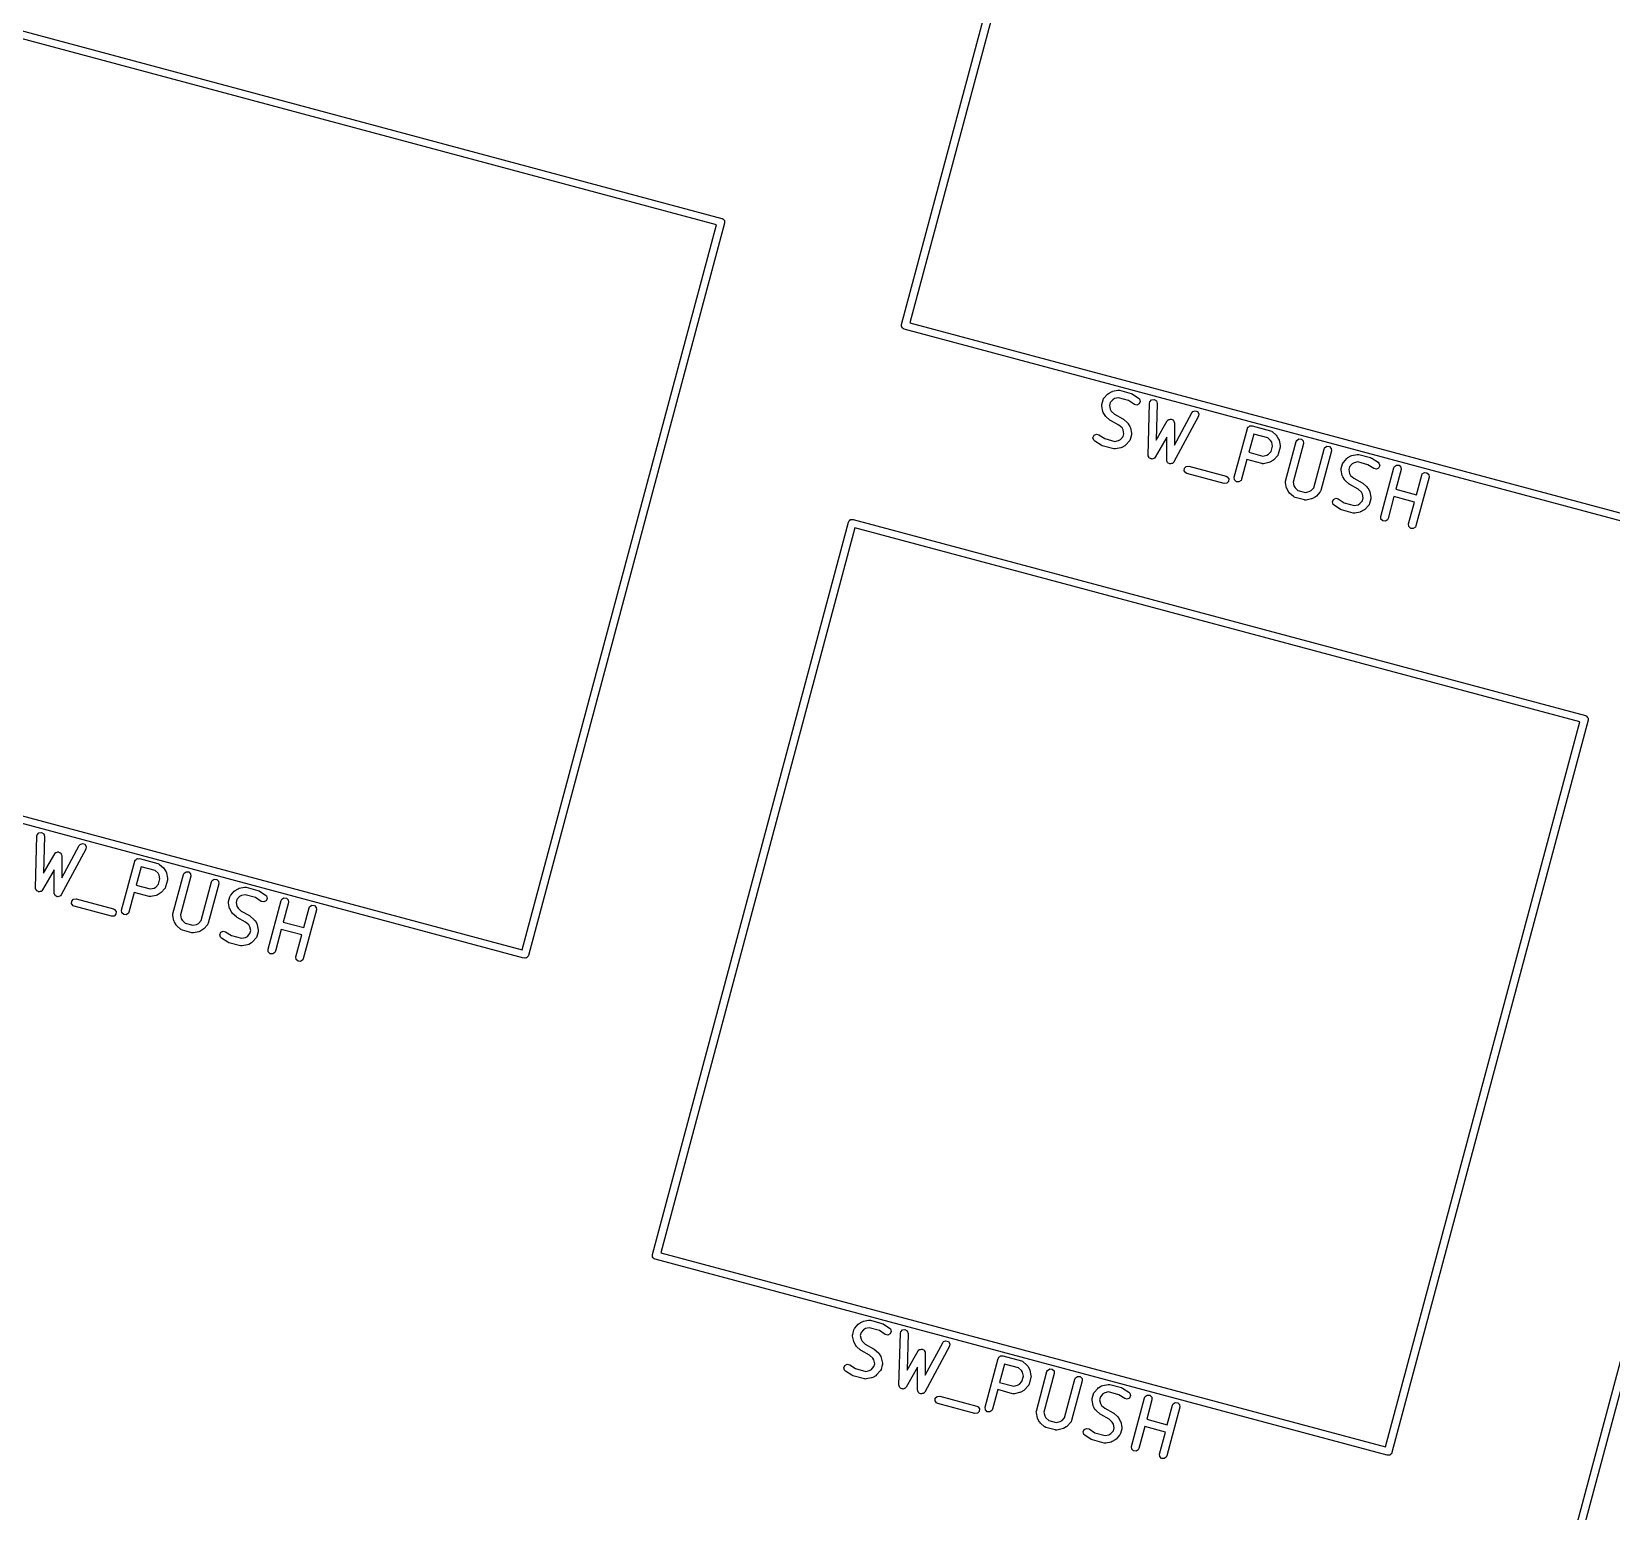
# Model space of a CAD drawing. Extents: x 43 to 269, y -130 to -26.
# Drawn here: x 89.2 to 120.47, y -91.86 to -62.58 of the extents above; entities that cross this region are included whole.
import ezdxf

# ---------------------------------------------------------------- set-up
doc = ezdxf.new("R2010")
doc.units = 0
doc.layers.add('BLACK', color=7, linetype='CONTINUOUS')

msp = doc.modelspace()

# ---------------------------------------------------------------- linework, layer by layer
at = {"layer": 'BLACK', "linetype": 'CONTINUOUS'}
for p, q in [((106.419, -68.3713), (110.301, -53.8825)), ((110.427, -53.9937), (106.583, -68.3377)), ((88.3764, -62.3929), (102.865, -66.2752)), ((102.754, -66.4007), (88.41, -62.5572)), ((98.9105, -80.7447), (102.754, -66.4007)), ((102.918, -66.367), (99.036, -80.8559)), ((102.865, -66.2752), (102.874, -66.2794)), ((102.874, -66.2794), (102.878, -66.2797)), ((102.878, -66.2797), (102.88, -66.282)), ((102.88, -66.282), (102.889, -66.2862)), ((102.889, -66.2862), (102.9, -66.3022)), ((102.9, -66.3022), (102.914, -66.3159)), ((102.914, -66.3159), (102.914, -66.3227)), ((102.914, -66.3227), (102.918, -66.3282)), ((102.918, -66.3282), (102.917, -66.3476)), ((102.917, -66.3476), (102.918, -66.367)), ((106.421, -68.3908), (106.419, -68.3713)), ((106.419, -68.4102), (106.421, -68.3908)), ((106.423, -68.4157), (106.419, -68.4102)), ((106.423, -68.4225), (106.423, -68.4157)), ((106.437, -68.4362), (106.423, -68.4225)), ((106.448, -68.4522), (106.437, -68.4362)), ((106.457, -68.4564), (106.448, -68.4522)), ((106.46, -68.4587), (106.457, -68.4564)), ((106.463, -68.459), (106.46, -68.4587)), ((106.472, -68.4632), (106.463, -68.459)), ((106.583, -68.3377), (120.927, -72.1812)), ((120.961, -72.3455), (106.472, -68.4632)), ((110.512, -69.7372), (110.571, -69.7036)), ((110.571, -69.7036), (110.592, -69.6959)), ((110.592, -69.6959), (110.593, -69.695)), ((110.593, -69.695), (110.698, -69.6737)), ((110.698, -69.6737), (110.724, -69.673)), ((110.724, -69.673), (110.728, -69.6751)), ((110.728, -69.6751), (110.732, -69.6747)), ((110.732, -69.6747), (110.962, -69.7363)), ((110.381, -69.9628), (110.383, -69.9589)), ((110.381, -69.9889), (110.381, -69.9628)), ((110.403, -70.0932), (110.381, -69.9889)), ((110.382, -69.9544), (110.407, -69.8624)), ((110.383, -69.9589), (110.382, -69.9544)), ((110.407, -69.8624), (110.418, -69.8388)), ((110.418, -69.8388), (110.422, -69.8363)), ((110.422, -69.8363), (110.423, -69.8321)), ((110.423, -69.8321), (110.494, -69.7524)), ((110.494, -69.7524), (110.511, -69.7385)), ((110.511, -69.7385), (110.512, -69.7372)), ((110.547, -69.9184), (110.532, -69.9761)), ((110.532, -69.9761), (110.547, -70.0512)), ((110.598, -69.861), (110.547, -69.9184)), ((110.635, -69.8395), (110.598, -69.861)), ((110.71, -69.8242), (110.635, -69.8395)), ((110.911, -69.8781), (110.71, -69.8242)), ((111.027, -69.9543), (110.911, -69.8781)), ((110.962, -69.7363), (110.982, -69.7458)), ((110.982, -69.7458), (110.984, -69.7462)), ((110.984, -69.7462), (111.11, -69.8292)), ((111.077, -69.9663), (111.027, -69.9543)), ((111.123, -69.9433), (111.077, -69.9663)), ((111.11, -69.8292), (111.129, -69.8471)), ((111.143, -69.8962), (111.123, -69.9433)), ((111.129, -69.8471), (111.143, -69.8962)), ((111.299, -70.9575), (111.328, -69.9299)), ((111.328, -69.9299), (111.333, -69.9044)), ((111.333, -69.9044), (111.367, -69.8661)), ((111.367, -69.8661), (111.418, -69.8586)), ((111.418, -69.8586), (111.461, -69.8855)), ((111.478, -69.9341), (111.457, -70.6646)), ((111.461, -69.8855), (111.478, -69.9341)), ((110.403, -70.0946), (110.403, -70.0932)), ((110.411, -70.1157), (110.403, -70.0946)), ((110.445, -70.174), (110.411, -70.1157)), ((110.446, -70.175), (110.445, -70.174)), ((110.46, -70.1926), (110.446, -70.175)), ((110.54, -70.2632), (110.46, -70.1926)), ((110.543, -70.2645), (110.54, -70.2632)), ((110.553, -70.2727), (110.543, -70.2645)), ((110.547, -70.0512), (110.569, -70.0884)), ((110.717, -70.364), (110.553, -70.2727)), ((110.569, -70.0884), (110.633, -70.1455)), ((110.633, -70.1455), (110.797, -70.2368)), ((110.797, -70.2368), (110.807, -70.245)), ((110.807, -70.245), (110.811, -70.2463)), ((110.811, -70.2463), (110.89, -70.3169)), ((110.89, -70.3169), (110.904, -70.3345)), ((110.904, -70.3345), (110.906, -70.3356)), ((110.906, -70.3356), (110.939, -70.3939)), ((111.457, -70.6646), (111.678, -70.2815)), ((111.678, -70.2815), (111.694, -70.2615)), ((111.694, -70.2615), (111.701, -70.2592)), ((111.701, -70.2592), (111.705, -70.2539)), ((111.705, -70.2539), (111.724, -70.2506)), ((111.724, -70.2506), (111.743, -70.2439)), ((111.743, -70.2439), (111.749, -70.2463)), ((111.749, -70.2463), (111.756, -70.2451)), ((111.756, -70.2451), (111.772, -70.2548)), ((111.772, -70.2548), (111.791, -70.2614)), ((111.791, -70.2614), (111.794, -70.2674)), ((111.794, -70.2674), (111.8, -70.2708)), ((111.8, -70.2708), (111.807, -70.289)), ((111.807, -70.289), (111.816, -70.3058)), ((112.296, -70.1895), (111.808, -71.0938)), ((111.816, -70.3058), (111.815, -70.3126)), ((111.815, -70.3126), (111.818, -70.319)), ((111.817, -70.761), (112.165, -70.1182)), ((111.818, -70.319), (111.817, -70.761)), ((112.165, -70.1182), (112.181, -70.0978)), ((112.181, -70.0978), (112.228, -70.0789)), ((112.228, -70.0789), (112.277, -70.0951)), ((112.277, -70.0951), (112.304, -70.1388)), ((112.304, -70.1388), (112.296, -70.1895)), ((110.207, -70.6133), (110.228, -70.5662)), ((110.222, -70.6625), (110.207, -70.6133)), ((110.228, -70.5662), (110.274, -70.5433)), ((110.274, -70.5433), (110.323, -70.5552)), ((110.323, -70.5552), (110.439, -70.6315)), ((110.439, -70.6315), (110.64, -70.6854)), ((110.715, -70.67), (110.752, -70.6485)), ((110.782, -70.4211), (110.717, -70.364)), ((110.752, -70.6485), (110.803, -70.5912)), ((110.803, -70.4583), (110.782, -70.4211)), ((110.819, -70.5334), (110.803, -70.4583)), ((110.803, -70.5912), (110.819, -70.5334)), ((110.944, -70.6471), (110.933, -70.6707)), ((110.939, -70.3939), (110.947, -70.415)), ((110.968, -70.5551), (110.944, -70.6471)), ((110.947, -70.415), (110.948, -70.4163)), ((110.948, -70.4163), (110.969, -70.5207)), ((110.97, -70.5467), (110.968, -70.5506)), ((110.968, -70.5506), (110.968, -70.5551)), ((110.969, -70.5207), (110.97, -70.5467)), ((111.667, -70.6001), (111.439, -70.997)), ((111.667, -71.0581), (111.667, -70.6001)), ((113.003, -71.3962), (113.262, -70.4303)), ((113.262, -70.4303), (113.266, -70.4213)), ((113.266, -70.418), (113.269, -70.4156)), ((113.266, -70.4213), (113.266, -70.418)), ((113.269, -70.4156), (113.273, -70.4066)), ((113.273, -70.4066), (113.289, -70.3955)), ((113.289, -70.3955), (113.303, -70.3817)), ((113.387, -70.5415), (113.291, -70.9026)), ((113.303, -70.3817), (113.309, -70.3811)), ((113.309, -70.3811), (113.315, -70.3772)), ((113.315, -70.3772), (113.334, -70.3789)), ((113.334, -70.3789), (113.354, -70.3772)), ((113.354, -70.3772), (113.722, -70.4758)), ((113.666, -70.6161), (113.387, -70.5415)), ((113.723, -70.667), (113.666, -70.6161)), ((113.722, -70.4758), (113.745, -70.4868)), ((113.745, -70.4868), (113.748, -70.4905)), ((113.748, -70.4905), (113.752, -70.4922)), ((113.752, -70.4922), (113.832, -70.5628)), ((113.832, -70.5628), (113.846, -70.5804)), ((113.846, -70.5804), (113.847, -70.5814)), ((113.847, -70.5814), (113.881, -70.6397)), ((113.881, -70.6397), (113.888, -70.6608)), ((114.239, -70.6655), (114.281, -70.636)), ((114.281, -70.636), (114.332, -70.6405)), ((114.332, -70.6405), (114.368, -70.6768)), ((110.241, -70.6804), (110.222, -70.6625)), ((110.366, -70.7633), (110.241, -70.6804)), ((110.368, -70.7637), (110.366, -70.7633)), ((110.388, -70.7732), (110.368, -70.7637)), ((110.618, -70.8348), (110.388, -70.7732)), ((110.623, -70.8344), (110.618, -70.8348)), ((110.627, -70.8366), (110.623, -70.8344)), ((110.653, -70.8359), (110.627, -70.8366)), ((110.64, -70.6854), (110.715, -70.67)), ((110.757, -70.8145), (110.653, -70.8359)), ((110.759, -70.8137), (110.757, -70.8145)), ((110.78, -70.806), (110.759, -70.8137)), ((110.838, -70.7723), (110.78, -70.806)), ((110.839, -70.7711), (110.838, -70.7723)), ((110.857, -70.7571), (110.839, -70.7711)), ((110.927, -70.6775), (110.857, -70.7571)), ((110.929, -70.6733), (110.927, -70.6775)), ((110.933, -70.6707), (110.929, -70.6733)), ((111.301, -70.9649), (111.299, -70.9575)), ((113.291, -70.9026), (113.569, -70.9772)), ((113.569, -70.9772), (113.644, -70.9618)), ((113.644, -70.9618), (113.681, -70.9403)), ((113.681, -70.9403), (113.732, -70.883)), ((113.745, -70.7042), (113.723, -70.667)), ((113.732, -70.883), (113.76, -70.7792)), ((113.76, -70.7792), (113.745, -70.7042)), ((113.862, -70.9626), (113.858, -70.9651)), ((113.873, -70.939), (113.862, -70.9626)), ((113.91, -70.801), (113.873, -70.939)), ((113.888, -70.6608), (113.889, -70.6622)), ((113.889, -70.6622), (113.911, -70.7665)), ((113.911, -70.7926), (113.909, -70.7965)), ((113.909, -70.7965), (113.91, -70.801)), ((113.911, -70.7665), (113.911, -70.7926)), ((114.018, -71.471), (114.228, -70.6891)), ((114.373, -70.7279), (114.168, -71.4927)), ((114.228, -70.6891), (114.239, -70.6655)), ((114.368, -70.6768), (114.373, -70.7279)), ((114.575, -71.6018), (114.78, -70.837)), ((114.925, -70.8758), (114.715, -71.6577)), ((114.78, -70.837), (114.791, -70.8134)), ((114.791, -70.8134), (114.833, -70.7839)), ((114.833, -70.7839), (114.884, -70.7884)), ((114.884, -70.7884), (114.92, -70.8247)), ((114.92, -70.8247), (114.925, -70.8758)), ((115.331, -70.9645), (115.435, -70.9431)), ((115.435, -70.9431), (115.461, -70.9424)), ((115.461, -70.9424), (115.465, -70.9446)), ((115.465, -70.9446), (115.47, -70.9442)), ((115.47, -70.9442), (115.7, -71.0058)), ((111.3, -70.9727), (111.301, -70.9649)), ((111.309, -70.9887), (111.3, -70.9727)), ((111.315, -71.0062), (111.309, -70.9887)), ((111.322, -71.0103), (111.315, -71.0062)), ((111.326, -71.0171), (111.322, -71.0103)), ((111.343, -71.0234), (111.326, -71.0171)), ((111.359, -71.033), (111.343, -71.0234)), ((111.366, -71.0319), (111.359, -71.033)), ((111.374, -71.0346), (111.366, -71.0319)), ((111.391, -71.0282), (111.374, -71.0346)), ((111.409, -71.0256), (111.391, -71.0282)), ((111.415, -71.0197), (111.409, -71.0256)), ((111.422, -71.017), (111.415, -71.0197)), ((111.439, -70.997), (111.422, -71.017)), ((111.669, -71.0655), (111.667, -71.0581)), ((111.668, -71.0733), (111.669, -71.0655)), ((111.678, -71.089), (111.668, -71.0733)), ((111.684, -71.1063), (111.678, -71.089)), ((111.691, -71.1103), (111.684, -71.1063)), ((111.695, -71.117), (111.691, -71.1103)), ((111.713, -71.1228), (111.695, -71.117)), ((111.729, -71.132), (111.713, -71.1228)), ((111.736, -71.1307), (111.729, -71.132)), ((111.744, -71.1331), (111.736, -71.1307)), ((111.761, -71.1264), (111.744, -71.1331)), ((111.779, -71.1232), (111.761, -71.1264)), ((111.784, -71.1172), (111.779, -71.1232)), ((111.792, -71.1143), (111.784, -71.1172)), ((111.808, -71.0938), (111.792, -71.1143)), ((112.013, -71.2682), (112.017, -71.2171)), ((112.042, -71.3102), (112.013, -71.2682)), ((112.017, -71.2171), (112.053, -71.1808)), ((112.053, -71.1808), (112.104, -71.1763)), ((112.104, -71.1763), (112.84, -71.3735)), ((113.252, -71.0475), (113.148, -71.435)), ((113.547, -71.1267), (113.252, -71.0475)), ((113.552, -71.1263), (113.547, -71.1267)), ((113.556, -71.1284), (113.552, -71.1263)), ((113.582, -71.1277), (113.556, -71.1284)), ((113.686, -71.1064), (113.582, -71.1277)), ((113.688, -71.1055), (113.686, -71.1064)), ((113.709, -71.0978), (113.688, -71.1055)), ((113.767, -71.0642), (113.709, -71.0978)), ((113.768, -71.0629), (113.767, -71.0642)), ((113.786, -71.049), (113.768, -71.0629)), ((113.856, -70.9693), (113.786, -71.049)), ((113.858, -70.9651), (113.856, -70.9693)), ((115.118, -71.2323), (115.12, -71.2283)), ((115.119, -71.2583), (115.118, -71.2323)), ((115.14, -71.3626), (115.119, -71.2583)), ((115.12, -71.2239), (115.145, -71.1319)), ((115.12, -71.2283), (115.12, -71.2239)), ((115.145, -71.1319), (115.156, -71.1083)), ((115.156, -71.1083), (115.159, -71.1057)), ((115.159, -71.1057), (115.161, -71.1015)), ((115.161, -71.1015), (115.232, -71.0219)), ((115.232, -71.0219), (115.249, -71.0079)), ((115.249, -71.0079), (115.25, -71.0067)), ((115.25, -71.0067), (115.308, -70.973)), ((115.285, -71.1878), (115.269, -71.2456)), ((115.269, -71.2456), (115.285, -71.3206)), ((115.336, -71.1305), (115.285, -71.1878)), ((115.308, -70.973), (115.33, -70.9653)), ((115.33, -70.9653), (115.331, -70.9645)), ((115.373, -71.109), (115.336, -71.1305)), ((115.448, -71.0936), (115.373, -71.109)), ((115.649, -71.1475), (115.448, -71.0936)), ((115.765, -71.2238), (115.649, -71.1475)), ((115.7, -71.0058), (115.72, -71.0153)), ((115.72, -71.0153), (115.722, -71.0156)), ((115.722, -71.0156), (115.847, -71.0986)), ((115.814, -71.2357), (115.765, -71.2238)), ((115.86, -71.2128), (115.814, -71.2357)), ((115.847, -71.0986), (115.866, -71.1165)), ((115.881, -71.1657), (115.86, -71.2128)), ((115.866, -71.1165), (115.881, -71.1657)), ((115.901, -72.1726), (116.16, -71.2067)), ((116.16, -71.2067), (116.171, -71.1831)), ((116.171, -71.1831), (116.213, -71.1537)), ((116.305, -71.2455), (116.201, -71.6331)), ((116.213, -71.1537), (116.264, -71.1582)), ((116.264, -71.1582), (116.3, -71.1944)), ((116.3, -71.1944), (116.305, -71.2455)), ((112.066, -71.3212), (112.042, -71.3102)), ((112.802, -71.5184), (112.066, -71.3212)), ((112.853, -71.5139), (112.802, -71.5184)), ((112.84, -71.3735), (112.864, -71.3845)), ((112.889, -71.4777), (112.853, -71.5139)), ((112.864, -71.3845), (112.893, -71.4266)), ((112.893, -71.4266), (112.889, -71.4777)), ((113.008, -71.4473), (113.003, -71.3962)), ((113.044, -71.4836), (113.008, -71.4473)), ((113.095, -71.488), (113.044, -71.4836)), ((113.137, -71.4586), (113.095, -71.488)), ((113.148, -71.435), (113.137, -71.4586)), ((114.017, -71.4794), (114.019, -71.4755)), ((114.017, -71.5055), (114.017, -71.4794)), ((114.039, -71.6098), (114.017, -71.5055)), ((114.019, -71.4755), (114.018, -71.471)), ((114.168, -71.4927), (114.183, -71.5678)), ((114.183, -71.5678), (114.205, -71.605)), ((115.141, -71.364), (115.14, -71.3626)), ((115.149, -71.3851), (115.141, -71.364)), ((115.182, -71.4434), (115.149, -71.3851)), ((115.184, -71.4445), (115.182, -71.4434)), ((115.198, -71.462), (115.184, -71.4445)), ((115.277, -71.5327), (115.198, -71.462)), ((115.281, -71.534), (115.277, -71.5327)), ((115.291, -71.5421), (115.281, -71.534)), ((115.285, -71.3206), (115.306, -71.3579)), ((115.455, -71.6334), (115.291, -71.5421)), ((115.306, -71.3579), (115.371, -71.415)), ((115.371, -71.415), (115.535, -71.5063)), ((115.535, -71.5063), (115.545, -71.5144)), ((115.545, -71.5144), (115.548, -71.5157)), ((115.548, -71.5157), (115.628, -71.5864)), ((115.628, -71.5864), (115.642, -71.604)), ((116.857, -71.3934), (116.598, -72.3594)), ((116.608, -71.7421), (116.712, -71.3546)), ((116.712, -71.3546), (116.723, -71.331)), ((116.723, -71.331), (116.765, -71.3016)), ((116.765, -71.3016), (116.816, -71.306)), ((116.816, -71.306), (116.852, -71.3423)), ((116.852, -71.3423), (116.857, -71.3934)), ((114.04, -71.6112), (114.039, -71.6098)), ((114.047, -71.6322), (114.04, -71.6112)), ((114.081, -71.6906), (114.047, -71.6322)), ((114.082, -71.6916), (114.081, -71.6906)), ((114.096, -71.7092), (114.082, -71.6916)), ((114.176, -71.7798), (114.096, -71.7092)), ((114.18, -71.7815), (114.176, -71.7798)), ((114.182, -71.7851), (114.18, -71.7815)), ((114.206, -71.7962), (114.182, -71.7851)), ((114.205, -71.605), (114.262, -71.6559)), ((114.39, -71.8455), (114.206, -71.7962)), ((114.262, -71.6559), (114.412, -71.696)), ((114.395, -71.8451), (114.39, -71.8455)), ((114.399, -71.8472), (114.395, -71.8451)), ((114.425, -71.8465), (114.399, -71.8472)), ((114.412, -71.696), (114.487, -71.6806)), ((114.529, -71.8251), (114.425, -71.8465)), ((114.487, -71.6806), (114.524, -71.6591)), ((114.524, -71.6591), (114.575, -71.6018)), ((114.53, -71.8243), (114.529, -71.8251)), ((114.551, -71.8166), (114.53, -71.8243)), ((114.61, -71.7829), (114.551, -71.8166)), ((114.611, -71.7817), (114.61, -71.7829)), ((114.628, -71.7678), (114.611, -71.7817)), ((114.699, -71.6881), (114.628, -71.7678)), ((114.701, -71.6839), (114.699, -71.6881)), ((114.704, -71.6813), (114.701, -71.6839)), ((114.715, -71.6577), (114.704, -71.6813)), ((114.945, -71.8827), (114.965, -71.8357)), ((114.96, -71.9319), (114.945, -71.8827)), ((114.965, -71.8357), (115.011, -71.8127)), ((115.011, -71.8127), (115.061, -71.8246)), ((115.061, -71.8246), (115.177, -71.9009)), ((115.519, -71.6906), (115.455, -71.6334)), ((115.49, -71.9179), (115.541, -71.8606)), ((115.541, -71.7278), (115.519, -71.6906)), ((115.556, -71.8028), (115.541, -71.7278)), ((115.541, -71.8606), (115.556, -71.8028)), ((115.642, -71.604), (115.643, -71.605)), ((115.643, -71.605), (115.677, -71.6633)), ((115.677, -71.6633), (115.685, -71.6844)), ((115.706, -71.8246), (115.681, -71.9166)), ((115.685, -71.6844), (115.685, -71.6858)), ((115.685, -71.6858), (115.707, -71.7901)), ((115.708, -71.8162), (115.705, -71.8201)), ((115.705, -71.8201), (115.706, -71.8246)), ((115.707, -71.7901), (115.708, -71.8162)), ((116.162, -71.7779), (116.046, -72.2115)), ((116.569, -71.887), (116.162, -71.7779)), ((116.201, -71.6331), (116.608, -71.7421)), ((116.453, -72.3205), (116.569, -71.887)), ((114.978, -71.9498), (114.96, -71.9319)), ((115.104, -72.0328), (114.978, -71.9498)), ((115.106, -72.0332), (115.104, -72.0328)), ((115.126, -72.0426), (115.106, -72.0332)), ((115.356, -72.1043), (115.126, -72.0426)), ((115.177, -71.9009), (115.378, -71.9548)), ((115.36, -72.1039), (115.356, -72.1043)), ((115.364, -72.106), (115.36, -72.1039)), ((115.39, -72.1053), (115.364, -72.106)), ((115.378, -71.9548), (115.453, -71.9394)), ((115.495, -72.084), (115.39, -72.1053)), ((115.453, -71.9394), (115.49, -71.9179)), ((115.496, -72.0831), (115.495, -72.084)), ((115.517, -72.0754), (115.496, -72.0831)), ((115.576, -72.0418), (115.517, -72.0754)), ((115.577, -72.0405), (115.576, -72.0418)), ((115.594, -72.0266), (115.577, -72.0405)), ((115.665, -71.9469), (115.594, -72.0266)), ((115.666, -71.9427), (115.665, -71.9469)), ((115.67, -71.9402), (115.666, -71.9427)), ((115.681, -71.9166), (115.67, -71.9402)), ((115.905, -72.2237), (115.901, -72.1726)), ((116.046, -72.2115), (116.035, -72.2351)), ((101.488, -86.7722), (105.371, -72.2833)), ((105.496, -72.3946), (101.653, -86.7386)), ((105.371, -72.2833), (105.375, -72.2744)), ((105.375, -72.2711), (105.377, -72.2687)), ((105.375, -72.2744), (105.375, -72.2711)), ((105.377, -72.2687), (105.382, -72.2597)), ((105.382, -72.2597), (105.398, -72.2486)), ((105.398, -72.2486), (105.411, -72.2348)), ((105.411, -72.2348), (105.418, -72.2342)), ((105.418, -72.2342), (105.424, -72.2303)), ((105.424, -72.2303), (105.443, -72.232)), ((105.443, -72.232), (105.462, -72.2303)), ((105.462, -72.2303), (119.951, -76.1126)), ((119.84, -76.2381), (105.496, -72.3946)), ((115.942, -72.26), (115.905, -72.2237)), ((115.993, -72.2645), (115.942, -72.26)), ((116.035, -72.2351), (115.993, -72.2645)), ((116.457, -72.3716), (116.453, -72.3205)), ((116.494, -72.4079), (116.457, -72.3716)), ((116.545, -72.4124), (116.494, -72.4079)), ((116.587, -72.383), (116.545, -72.4124)), ((116.598, -72.3594), (116.587, -72.383)), ((115.997, -90.5821), (119.84, -76.2381)), ((120.004, -76.2045), (116.122, -90.6933)), ((119.951, -76.1126), (119.96, -76.1168)), ((119.96, -76.1168), (119.964, -76.1171)), ((119.964, -76.1171), (119.966, -76.1194)), ((119.966, -76.1194), (119.975, -76.1236)), ((119.975, -76.1236), (119.986, -76.1396)), ((119.986, -76.1396), (120, -76.1533)), ((120, -76.1533), (120.001, -76.1601)), ((120.001, -76.1601), (120.004, -76.1656)), ((120.004, -76.1656), (120.003, -76.185)), ((120.003, -76.185), (120.004, -76.2045)), ((84.5665, -76.9012), (98.9105, -80.7447)), ((98.9442, -80.909), (84.4553, -77.0267)), ((89.3163, -78.4679), (89.3503, -78.4295)), ((89.3503, -78.4295), (89.4011, -78.422)), ((89.4011, -78.422), (89.4448, -78.4489)), ((89.4448, -78.4489), (89.461, -78.4976)), ((89.2822, -79.521), (89.311, -78.4934)), ((89.311, -78.4934), (89.3163, -78.4679)), ((89.461, -78.4976), (89.4405, -79.2281)), ((90.2799, -78.753), (89.7911, -79.6573)), ((89.8005, -79.3245), (90.1479, -78.6817)), ((90.1479, -78.6817), (90.1641, -78.6613)), ((90.1641, -78.6613), (90.2118, -78.6424)), ((90.2118, -78.6424), (90.2605, -78.6586)), ((90.2605, -78.6586), (90.2874, -78.7023)), ((90.2874, -78.7023), (90.2799, -78.753)), ((89.4405, -79.2281), (89.661, -78.845)), ((89.661, -78.845), (89.6777, -78.825)), ((89.6777, -78.825), (89.6842, -78.8227)), ((89.6842, -78.8227), (89.6886, -78.8174)), ((89.6886, -78.8174), (89.7077, -78.8141)), ((89.7077, -78.8141), (89.7259, -78.8074)), ((89.7259, -78.8074), (89.7324, -78.8097)), ((89.7324, -78.8097), (89.7391, -78.8086)), ((89.7391, -78.8086), (89.7559, -78.8183)), ((89.7559, -78.8183), (89.7741, -78.8249)), ((89.7741, -78.8249), (89.7776, -78.8308)), ((89.7776, -78.8308), (89.7835, -78.8343)), ((89.7835, -78.8343), (89.7901, -78.8525)), ((89.7901, -78.8525), (89.7998, -78.8693)), ((89.7998, -78.8693), (89.7987, -78.8761)), ((89.7987, -78.8761), (89.801, -78.8825)), ((89.801, -78.8825), (89.8005, -79.3245)), ((90.9866, -79.9597), (91.2454, -78.9937)), ((91.2454, -78.9937), (91.2496, -78.9848)), ((91.2496, -78.9848), (91.2499, -78.9815)), ((91.2499, -78.9815), (91.2522, -78.9791)), ((91.2522, -78.9791), (91.2564, -78.9701)), ((91.2564, -78.9701), (91.2724, -78.959)), ((91.2724, -78.959), (91.2861, -78.9452)), ((91.2861, -78.9452), (91.2929, -78.9446)), ((91.2929, -78.9446), (91.2984, -78.9407)), ((91.2984, -78.9407), (91.3178, -78.9424)), ((91.3178, -78.9424), (91.3372, -78.9407)), ((91.3372, -78.9407), (91.7052, -79.0393)), ((91.7052, -79.0393), (91.7288, -79.0503)), ((91.7288, -79.0503), (91.7314, -79.054)), ((91.7314, -79.054), (91.7356, -79.0556)), ((91.7356, -79.0556), (91.8152, -79.1263)), ((89.6507, -79.1636), (89.4221, -79.5605)), ((89.6501, -79.6216), (89.6507, -79.1636)), ((91.3709, -79.105), (91.2741, -79.4661)), ((91.6493, -79.1796), (91.3709, -79.105)), ((91.7066, -79.2304), (91.6493, -79.1796)), ((91.7281, -79.2677), (91.7066, -79.2304)), ((91.7157, -79.4465), (91.7435, -79.3427)), ((91.7435, -79.3427), (91.7281, -79.2677)), ((91.8152, -79.1263), (91.8292, -79.1438)), ((91.8292, -79.1438), (91.8304, -79.1449)), ((91.8304, -79.1449), (91.8641, -79.2032)), ((91.8929, -79.3644), (91.856, -79.5024)), ((91.8641, -79.2032), (91.8718, -79.2243)), ((91.8718, -79.2243), (91.8726, -79.2257)), ((91.8726, -79.2257), (91.894, -79.33)), ((91.8947, -79.356), (91.8925, -79.36)), ((91.8925, -79.36), (91.8929, -79.3644)), ((91.894, -79.33), (91.8947, -79.356)), ((92.0018, -80.0345), (92.2113, -79.2526)), ((92.3562, -79.2914), (92.1513, -80.0562)), ((92.2113, -79.2526), (92.2223, -79.2289)), ((92.2223, -79.2289), (92.2643, -79.1995)), ((92.2643, -79.1995), (92.3155, -79.204)), ((92.3155, -79.204), (92.3517, -79.2403)), ((92.3517, -79.2403), (92.3562, -79.2914)), ((92.5583, -80.1653), (92.7633, -79.4005)), ((92.7633, -79.4005), (92.7743, -79.3768)), ((92.7743, -79.3768), (92.8163, -79.3474)), ((92.8163, -79.3474), (92.8674, -79.3519)), ((92.8674, -79.3519), (92.9037, -79.3882)), ((92.9037, -79.3882), (92.9082, -79.4393)), ((89.2847, -79.5284), (89.2822, -79.521)), ((89.2833, -79.5362), (89.2847, -79.5284)), ((89.2925, -79.5521), (89.2833, -79.5362)), ((89.2984, -79.5696), (89.2925, -79.5521)), ((89.3051, -79.5738), (89.2984, -79.5696)), ((89.309, -79.5806), (89.3051, -79.5738)), ((89.3263, -79.5869), (89.309, -79.5806)), ((89.3421, -79.5965), (89.3263, -79.5869)), ((89.3498, -79.5954), (89.3421, -79.5965)), ((89.3572, -79.5981), (89.3498, -79.5954)), ((89.3746, -79.5917), (89.3572, -79.5981)), ((89.3928, -79.589), (89.3746, -79.5917)), ((89.398, -79.5832), (89.3928, -79.589)), ((89.4054, -79.5805), (89.398, -79.5832)), ((89.4221, -79.5605), (89.4054, -79.5805)), ((89.6528, -79.629), (89.6501, -79.6216)), ((89.6517, -79.6367), (89.6528, -79.629)), ((89.6613, -79.6525), (89.6517, -79.6367)), ((89.6676, -79.6698), (89.6613, -79.6525)), ((89.6744, -79.6737), (89.6676, -79.6698)), ((89.6785, -79.6804), (89.6744, -79.6737)), ((89.696, -79.6863), (89.6785, -79.6804)), ((89.712, -79.6955), (89.696, -79.6863)), ((89.7198, -79.6941), (89.712, -79.6955)), ((89.7272, -79.6966), (89.7198, -79.6941)), ((89.7444, -79.6898), (89.7272, -79.6966)), ((89.7625, -79.6867), (89.7444, -79.6898)), ((89.7676, -79.6806), (89.7625, -79.6867)), ((89.7749, -79.6777), (89.7676, -79.6806)), ((89.7911, -79.6573), (89.7749, -79.6777)), ((91.2353, -79.611), (91.1315, -79.9985)), ((91.5308, -79.6902), (91.2353, -79.611)), ((91.2741, -79.4661), (91.5525, -79.5407)), ((91.5353, -79.6898), (91.5308, -79.6902)), ((91.5392, -79.6919), (91.5353, -79.6898)), ((91.5653, -79.6912), (91.5392, -79.6919)), ((91.5525, -79.5407), (91.6276, -79.5253)), ((91.6696, -79.6698), (91.5653, -79.6912)), ((91.6276, -79.5253), (91.6648, -79.5038)), ((91.6648, -79.5038), (91.7157, -79.4465)), ((91.671, -79.669), (91.6696, -79.6698)), ((91.6921, -79.6613), (91.671, -79.669)), ((91.7504, -79.6276), (91.6921, -79.6613)), ((91.7514, -79.6264), (91.7504, -79.6276)), ((91.769, -79.6124), (91.7514, -79.6264)), ((91.8396, -79.5328), (91.769, -79.6124)), ((91.8413, -79.5286), (91.8396, -79.5328)), ((91.845, -79.526), (91.8413, -79.5286)), ((91.856, -79.5024), (91.845, -79.526)), ((92.9082, -79.4393), (92.6986, -80.2212)), ((93.1033, -79.7874), (93.1279, -79.6954)), ((93.1279, -79.6954), (93.139, -79.6718)), ((93.139, -79.6718), (93.1426, -79.6692)), ((93.1426, -79.6692), (93.1443, -79.665)), ((93.1443, -79.665), (93.2149, -79.5853)), ((93.2149, -79.5853), (93.2325, -79.5714)), ((93.2325, -79.5714), (93.2335, -79.5702)), ((93.2335, -79.5702), (93.2919, -79.5365)), ((93.3191, -79.694), (93.2682, -79.7513)), ((93.2919, -79.5365), (93.3129, -79.5288)), ((93.3129, -79.5288), (93.3143, -79.528)), ((93.3143, -79.528), (93.4186, -79.5066)), ((93.3563, -79.6725), (93.3191, -79.694)), ((93.4314, -79.6571), (93.3563, -79.6725)), ((93.4186, -79.5066), (93.4447, -79.5059)), ((93.6325, -79.711), (93.4314, -79.6571)), ((93.4447, -79.5059), (93.4486, -79.508)), ((93.4486, -79.508), (93.4531, -79.5076)), ((93.4531, -79.5076), (93.6831, -79.5693)), ((93.748, -79.7873), (93.6325, -79.711)), ((93.6831, -79.5693), (93.7034, -79.5787)), ((93.7034, -79.5787), (93.705, -79.5791)), ((93.705, -79.5791), (93.8306, -79.6621)), ((93.8306, -79.6621), (93.8496, -79.68)), ((93.8496, -79.68), (93.8642, -79.7292)), ((89.996, -79.8317), (90.0005, -79.7806)), ((90.0254, -79.8737), (89.996, -79.8317)), ((90.0005, -79.7806), (90.0367, -79.7443)), ((90.049, -79.8847), (90.0254, -79.8737)), ((90.0367, -79.7443), (90.0879, -79.7398)), ((90.785, -80.0819), (90.049, -79.8847)), ((90.0879, -79.7398), (90.8238, -79.937)), ((90.8238, -79.937), (90.8474, -79.948)), ((90.8474, -79.948), (90.8768, -79.99)), ((90.8768, -79.99), (90.8724, -80.0411)), ((90.991, -80.0108), (90.9866, -79.9597)), ((91.0273, -80.047), (90.991, -80.0108)), ((91.1205, -80.0221), (91.0784, -80.0515)), ((91.1315, -79.9985), (91.1205, -80.0221)), ((93.1015, -79.7958), (93.1037, -79.7918)), ((93.1023, -79.8218), (93.1015, -79.7958)), ((93.1236, -79.9261), (93.1023, -79.8218)), ((93.1037, -79.7918), (93.1033, -79.7874)), ((93.1245, -79.9275), (93.1236, -79.9261)), ((93.1321, -79.9486), (93.1245, -79.9275)), ((93.1658, -80.0069), (93.1321, -79.9486)), ((93.1671, -80.008), (93.1658, -80.0069)), ((93.181, -80.0255), (93.1671, -80.008)), ((93.2607, -80.0962), (93.181, -80.0255)), ((93.2682, -79.7513), (93.2528, -79.8091)), ((93.2528, -79.8091), (93.2681, -79.8841)), ((93.2681, -79.8841), (93.2896, -79.9214)), ((93.2896, -79.9214), (93.354, -79.9785)), ((93.354, -79.9785), (93.5185, -80.0698)), ((93.7979, -79.7992), (93.748, -79.7873)), ((93.8438, -79.7762), (93.7979, -79.7992)), ((93.8642, -79.7292), (93.8438, -79.7762)), ((93.8843, -80.7361), (94.1432, -79.7702)), ((94.1432, -79.7702), (94.1542, -79.7466)), ((94.1542, -79.7466), (94.1962, -79.7172)), ((94.2881, -79.809), (94.1842, -80.1965)), ((94.1962, -79.7172), (94.2473, -79.7216)), ((94.2473, -79.7216), (94.2836, -79.7579)), ((94.2836, -79.7579), (94.2881, -79.809)), ((94.84, -79.9569), (94.5812, -80.9228)), ((94.5913, -80.3056), (94.6951, -79.9181)), ((94.6951, -79.9181), (94.7061, -79.8945)), ((94.7061, -79.8945), (94.7482, -79.8651)), ((94.7482, -79.8651), (94.7993, -79.8695)), ((94.7993, -79.8695), (94.8355, -79.9058)), ((94.8355, -79.9058), (94.84, -79.9569)), ((90.8361, -80.0774), (90.785, -80.0819)), ((90.8724, -80.0411), (90.8361, -80.0774)), ((91.0784, -80.0515), (91.0273, -80.047)), ((92.0001, -80.0429), (92.0022, -80.039)), ((92.0008, -80.0689), (92.0001, -80.0429)), ((92.0221, -80.1733), (92.0008, -80.0689)), ((92.0022, -80.039), (92.0018, -80.0345)), ((92.023, -80.1747), (92.0221, -80.1733)), ((92.0306, -80.1957), (92.023, -80.1747)), ((92.0643, -80.254), (92.0306, -80.1957)), ((92.0656, -80.2551), (92.0643, -80.254)), ((92.0795, -80.2727), (92.0656, -80.2551)), ((92.1592, -80.3433), (92.0795, -80.2727)), ((92.1513, -80.0562), (92.1666, -80.1313)), ((92.1666, -80.1313), (92.1881, -80.1685)), ((92.1881, -80.1685), (92.2454, -80.2193)), ((92.2454, -80.2193), (92.3952, -80.2595)), ((92.3952, -80.2595), (92.4703, -80.2441)), ((92.4703, -80.2441), (92.5075, -80.2226)), ((92.5075, -80.2226), (92.5583, -80.1653)), ((92.6117, -80.3312), (92.5941, -80.3452)), ((92.6823, -80.2516), (92.6117, -80.3312)), ((92.684, -80.2474), (92.6823, -80.2516)), ((92.6876, -80.2448), (92.684, -80.2474)), ((92.6986, -80.2212), (92.6876, -80.2448)), ((93.264, -80.0975), (93.2607, -80.0962)), ((93.274, -80.1056), (93.264, -80.0975)), ((93.4385, -80.1969), (93.274, -80.1056)), ((93.5029, -80.254), (93.4385, -80.1969)), ((93.5244, -80.2913), (93.5029, -80.254)), ((93.5185, -80.0698), (93.5285, -80.0779)), ((93.5397, -80.3663), (93.5244, -80.2913)), ((93.5285, -80.0779), (93.5318, -80.0792)), ((93.5318, -80.0792), (93.6115, -80.1499)), ((93.6115, -80.1499), (93.6255, -80.1674)), ((93.6255, -80.1674), (93.6267, -80.1685)), ((93.6267, -80.1685), (93.6604, -80.2268)), ((93.6604, -80.2268), (93.668, -80.2479)), ((93.668, -80.2479), (93.6689, -80.2493)), ((93.6689, -80.2493), (93.6903, -80.3536)), ((94.1842, -80.1965), (94.5913, -80.3056)), ((92.1633, -80.345), (92.1592, -80.3433)), ((92.1659, -80.3486), (92.1633, -80.345)), ((92.1895, -80.3596), (92.1659, -80.3486)), ((92.3735, -80.4089), (92.1895, -80.3596)), ((92.378, -80.4085), (92.3735, -80.4089)), ((92.3819, -80.4107), (92.378, -80.4085)), ((92.4079, -80.41), (92.3819, -80.4107)), ((92.5123, -80.3886), (92.4079, -80.41)), ((92.5137, -80.3878), (92.5123, -80.3886)), ((92.5347, -80.3801), (92.5137, -80.3878)), ((92.5931, -80.3464), (92.5347, -80.3801)), ((92.5941, -80.3452), (92.5931, -80.3464)), ((92.9283, -80.4462), (92.9487, -80.3991)), ((92.943, -80.4954), (92.9283, -80.4462)), ((92.9619, -80.5133), (92.943, -80.4954)), ((92.9487, -80.3991), (92.9946, -80.3762)), ((93.0875, -80.5963), (92.9619, -80.5133)), ((92.9946, -80.3762), (93.0445, -80.3881)), ((93.0445, -80.3881), (93.16, -80.4644)), ((93.0891, -80.5967), (93.0875, -80.5963)), ((93.1094, -80.6061), (93.0891, -80.5967)), ((93.3394, -80.6678), (93.1094, -80.6061)), ((93.16, -80.4644), (93.3611, -80.5183)), ((93.3611, -80.5183), (93.4362, -80.5029)), ((93.4782, -80.6474), (93.3739, -80.6688)), ((93.4362, -80.5029), (93.4734, -80.4814)), ((93.4734, -80.4814), (93.5243, -80.4241)), ((93.4796, -80.6466), (93.4782, -80.6474)), ((93.5007, -80.6389), (93.4796, -80.6466)), ((93.559, -80.6052), (93.5007, -80.6389)), ((93.5243, -80.4241), (93.5397, -80.3663)), ((93.56, -80.604), (93.559, -80.6052)), ((93.5776, -80.5901), (93.56, -80.604)), ((93.6482, -80.5104), (93.5776, -80.5901)), ((93.6499, -80.5062), (93.6482, -80.5104)), ((93.6536, -80.5036), (93.6499, -80.5062)), ((93.6646, -80.48), (93.6536, -80.5036)), ((93.6892, -80.388), (93.6646, -80.48)), ((93.691, -80.3796), (93.6888, -80.3836)), ((93.6888, -80.3836), (93.6892, -80.388)), ((93.6903, -80.3536), (93.691, -80.3796)), ((94.1454, -80.3414), (94.0292, -80.7749)), ((94.5525, -80.4505), (94.1454, -80.3414)), ((94.4363, -80.884), (94.5525, -80.4505)), ((93.3439, -80.6674), (93.3394, -80.6678)), ((93.3478, -80.6695), (93.3439, -80.6674)), ((93.3739, -80.6688), (93.3478, -80.6695)), ((93.8888, -80.7872), (93.8843, -80.7361)), ((93.9251, -80.8235), (93.8888, -80.7872)), ((93.9762, -80.828), (93.9251, -80.8235)), ((94.0182, -80.7986), (93.9762, -80.828)), ((94.0292, -80.7749), (94.0182, -80.7986)), ((94.4408, -80.9351), (94.4363, -80.884)), ((94.4771, -80.9714), (94.4408, -80.9351)), ((94.5702, -80.9464), (94.5282, -80.9759)), ((94.5812, -80.9228), (94.5702, -80.9464)), ((98.9636, -80.9073), (98.9442, -80.909)), ((98.983, -80.909), (98.9636, -80.9073)), ((98.9885, -80.9051), (98.983, -80.909)), ((98.9953, -80.9045), (98.9885, -80.9051)), ((99.0091, -80.8907), (98.9953, -80.9045)), ((99.025, -80.8795), (99.0091, -80.8907)), ((99.0292, -80.8706), (99.025, -80.8795)), ((99.0316, -80.8682), (99.0292, -80.8706)), ((99.0318, -80.8649), (99.0316, -80.8682)), ((99.036, -80.8559), (99.0318, -80.8649)), ((118.903, -95.3829), (122.785, -80.894)), ((94.5282, -80.9759), (94.4771, -80.9714)), ((122.911, -81.0053), (119.067, -95.3493)), ((101.49, -86.7916), (101.488, -86.7722)), ((101.488, -86.8111), (101.49, -86.7916)), ((101.492, -86.8166), (101.488, -86.8111)), ((101.493, -86.8233), (101.492, -86.8166)), ((101.507, -86.8371), (101.493, -86.8233)), ((101.518, -86.8531), (101.507, -86.8371)), ((101.527, -86.8573), (101.518, -86.8531)), ((101.529, -86.8596), (101.527, -86.8573)), ((101.532, -86.8599), (101.529, -86.8596)), ((101.541, -86.8641), (101.532, -86.8599)), ((116.03, -90.7464), (101.541, -86.8641)), ((101.653, -86.7386), (115.997, -90.5821)), ((105.493, -88.233), (105.563, -88.1533)), ((105.563, -88.1533), (105.581, -88.1394)), ((105.581, -88.1394), (105.582, -88.1381)), ((105.582, -88.1381), (105.64, -88.1044)), ((105.64, -88.1044), (105.661, -88.0968)), ((105.661, -88.0968), (105.663, -88.0959)), ((105.663, -88.0959), (105.767, -88.0746)), ((105.767, -88.0746), (105.793, -88.0739)), ((105.793, -88.0739), (105.797, -88.076)), ((105.797, -88.076), (105.802, -88.0756)), ((105.802, -88.0756), (106.032, -88.1372)), ((106.032, -88.1372), (106.052, -88.1467)), ((106.052, -88.1467), (106.053, -88.1471)), ((106.053, -88.1471), (106.179, -88.2301)), ((105.45, -88.3637), (105.452, -88.3598)), ((105.451, -88.3898), (105.45, -88.3637)), ((105.472, -88.4941), (105.451, -88.3898)), ((105.452, -88.3553), (105.476, -88.2633)), ((105.452, -88.3598), (105.452, -88.3553)), ((105.476, -88.2633), (105.487, -88.2397)), ((105.487, -88.2397), (105.491, -88.2371)), ((105.491, -88.2371), (105.493, -88.233)), ((105.617, -88.3192), (105.601, -88.377)), ((105.601, -88.377), (105.617, -88.4521)), ((105.668, -88.2619), (105.617, -88.3192)), ((105.617, -88.4521), (105.638, -88.4893)), ((105.705, -88.2404), (105.668, -88.2619)), ((105.78, -88.2251), (105.705, -88.2404)), ((105.981, -88.279), (105.78, -88.2251)), ((106.096, -88.3552), (105.981, -88.279)), ((106.146, -88.3671), (106.096, -88.3552)), ((106.192, -88.3442), (106.146, -88.3671)), ((106.179, -88.2301), (106.198, -88.248)), ((106.213, -88.2971), (106.192, -88.3442)), ((106.198, -88.248), (106.213, -88.2971)), ((106.368, -89.3584), (106.397, -88.3308)), ((106.397, -88.3308), (106.402, -88.3053)), ((106.402, -88.3053), (106.436, -88.2669)), ((106.436, -88.2669), (106.487, -88.2595)), ((106.487, -88.2595), (106.531, -88.2863)), ((106.547, -88.335), (106.527, -89.0655)), ((106.531, -88.2863), (106.547, -88.335)), ((105.473, -88.4955), (105.472, -88.4941)), ((105.481, -88.5165), (105.473, -88.4955)), ((105.514, -88.5749), (105.481, -88.5165)), ((105.516, -88.5759), (105.514, -88.5749)), ((105.529, -88.5935), (105.516, -88.5759)), ((105.609, -88.6641), (105.529, -88.5935)), ((105.612, -88.6654), (105.609, -88.6641)), ((105.622, -88.6736), (105.612, -88.6654)), ((105.787, -88.7649), (105.622, -88.6736)), ((105.638, -88.4893), (105.702, -88.5464)), ((105.702, -88.5464), (105.867, -88.6377)), ((105.851, -88.822), (105.787, -88.7649)), ((105.867, -88.6377), (105.877, -88.6459)), ((105.877, -88.6459), (105.88, -88.6472)), ((105.88, -88.6472), (105.96, -88.7178)), ((105.96, -88.7178), (105.974, -88.7354)), ((105.974, -88.7354), (105.975, -88.7365)), ((105.975, -88.7365), (106.009, -88.7948)), ((106.527, -89.0655), (106.747, -88.6824)), ((106.747, -88.6824), (106.764, -88.6624)), ((106.764, -88.6624), (106.77, -88.6601)), ((106.77, -88.6601), (106.775, -88.6548)), ((106.775, -88.6548), (106.794, -88.6515)), ((106.794, -88.6515), (106.812, -88.6448)), ((106.812, -88.6448), (106.818, -88.6472)), ((106.818, -88.6472), (106.825, -88.646)), ((106.825, -88.646), (106.842, -88.6557)), ((106.842, -88.6557), (106.86, -88.6623)), ((106.86, -88.6623), (106.864, -88.6682)), ((106.864, -88.6682), (106.87, -88.6717)), ((106.87, -88.6717), (106.876, -88.6899)), ((106.876, -88.6899), (106.886, -88.7067)), ((107.366, -88.5904), (106.877, -89.4947)), ((106.886, -88.7067), (106.885, -88.7135)), ((106.885, -88.7135), (106.887, -88.7199)), ((106.887, -89.1619), (107.234, -88.5191)), ((106.887, -88.7199), (106.887, -89.1619)), ((107.234, -88.5191), (107.25, -88.4987)), ((107.25, -88.4987), (107.298, -88.4798)), ((107.298, -88.4798), (107.347, -88.496)), ((107.347, -88.496), (107.373, -88.5397)), ((107.373, -88.5397), (107.366, -88.5904)), ((108.379, -88.782), (108.385, -88.7781)), ((108.385, -88.7781), (108.404, -88.7798)), ((108.404, -88.7798), (108.423, -88.7781)), ((108.423, -88.7781), (108.791, -88.8767)), ((105.277, -89.0142), (105.297, -88.9671)), ((105.291, -89.0634), (105.277, -89.0142)), ((105.31, -89.0813), (105.291, -89.0634)), ((105.297, -88.9671), (105.343, -88.9442)), ((105.436, -89.1642), (105.31, -89.0813)), ((105.343, -88.9442), (105.393, -88.9561)), ((105.393, -88.9561), (105.508, -89.0324)), ((105.508, -89.0324), (105.71, -89.0862)), ((105.71, -89.0862), (105.785, -89.0709)), ((105.785, -89.0709), (105.822, -89.0494)), ((105.822, -89.0494), (105.873, -88.9921)), ((105.873, -88.8592), (105.851, -88.822)), ((105.888, -88.9343), (105.873, -88.8592)), ((105.873, -88.9921), (105.888, -88.9343)), ((105.997, -89.0783), (105.926, -89.158)), ((105.998, -89.0742), (105.997, -89.0783)), ((106.002, -89.0716), (105.998, -89.0742)), ((106.013, -89.048), (106.002, -89.0716)), ((106.009, -88.7948), (106.016, -88.8158)), ((106.038, -88.956), (106.013, -89.048)), ((106.016, -88.8158), (106.017, -88.8172)), ((106.017, -88.8172), (106.039, -88.9216)), ((106.039, -88.9476), (106.037, -88.9515)), ((106.037, -88.9515), (106.038, -88.956)), ((106.039, -88.9216), (106.039, -88.9476)), ((106.737, -89.001), (106.508, -89.3979)), ((106.736, -89.459), (106.737, -89.001)), ((108.073, -89.7971), (108.331, -88.8311)), ((108.331, -88.8311), (108.336, -88.8222)), ((108.336, -88.8189), (108.338, -88.8165)), ((108.336, -88.8222), (108.336, -88.8189)), ((108.338, -88.8165), (108.342, -88.8075)), ((108.342, -88.8075), (108.358, -88.7964)), ((108.358, -88.7964), (108.372, -88.7826)), ((108.457, -88.9424), (108.36, -89.3035)), ((108.372, -88.7826), (108.379, -88.782)), ((108.735, -89.017), (108.457, -88.9424)), ((108.793, -89.0678), (108.735, -89.017)), ((108.791, -88.8767), (108.815, -88.8877)), ((108.814, -89.1051), (108.793, -89.0678)), ((108.815, -88.8877), (108.817, -88.8914)), ((108.817, -88.8914), (108.822, -88.893)), ((108.822, -88.893), (108.901, -88.9637)), ((108.901, -88.9637), (108.915, -88.9812)), ((108.915, -88.9812), (108.917, -88.9823)), ((108.917, -88.9823), (108.95, -89.0406)), ((108.95, -89.0406), (108.958, -89.0617)), ((108.958, -89.0617), (108.959, -89.0631)), ((108.959, -89.0631), (108.98, -89.1674)), ((109.088, -89.8719), (109.297, -89.09)), ((109.297, -89.09), (109.308, -89.0664)), ((109.308, -89.0664), (109.35, -89.0369)), ((109.35, -89.0369), (109.402, -89.0414)), ((109.402, -89.0414), (109.438, -89.0777)), ((109.438, -89.0777), (109.442, -89.1288)), ((105.438, -89.1646), (105.436, -89.1642)), ((105.458, -89.1741), (105.438, -89.1646)), ((105.688, -89.2357), (105.458, -89.1741)), ((105.692, -89.2353), (105.688, -89.2357)), ((105.696, -89.2375), (105.692, -89.2353)), ((105.722, -89.2367), (105.696, -89.2375)), ((105.827, -89.2154), (105.722, -89.2367)), ((105.828, -89.2145), (105.827, -89.2154)), ((105.849, -89.2069), (105.828, -89.2145)), ((105.907, -89.1732), (105.849, -89.2069)), ((105.908, -89.1719), (105.907, -89.1732)), ((105.926, -89.158), (105.908, -89.1719)), ((106.371, -89.3658), (106.368, -89.3584)), ((106.369, -89.3736), (106.371, -89.3658)), ((106.379, -89.3895), (106.369, -89.3736)), ((106.384, -89.407), (106.379, -89.3895)), ((106.508, -89.3979), (106.492, -89.4179)), ((108.36, -89.3035), (108.639, -89.3781)), ((108.639, -89.3781), (108.714, -89.3627)), ((108.714, -89.3627), (108.751, -89.3412)), ((108.751, -89.3412), (108.802, -89.2839)), ((108.802, -89.2839), (108.83, -89.1801)), ((108.83, -89.1801), (108.814, -89.1051)), ((108.926, -89.3702), (108.855, -89.4499)), ((108.927, -89.366), (108.926, -89.3702)), ((108.931, -89.3634), (108.927, -89.366)), ((108.942, -89.3398), (108.931, -89.3634)), ((108.979, -89.2018), (108.942, -89.3398)), ((108.981, -89.1934), (108.979, -89.1974)), ((108.979, -89.1974), (108.979, -89.2018)), ((108.98, -89.1674), (108.981, -89.1934)), ((109.442, -89.1288), (109.237, -89.8936)), ((109.644, -90.0027), (109.849, -89.2379)), ((109.994, -89.2767), (109.785, -90.0586)), ((109.849, -89.2379), (109.86, -89.2143)), ((109.86, -89.2143), (109.902, -89.1848)), ((109.902, -89.1848), (109.954, -89.1893)), ((109.954, -89.1893), (109.99, -89.2256)), ((109.99, -89.2256), (109.994, -89.2767)), ((110.32, -89.4076), (110.378, -89.3739)), ((110.378, -89.3739), (110.399, -89.3662)), ((110.399, -89.3662), (110.4, -89.3654)), ((110.4, -89.3654), (110.505, -89.344)), ((110.505, -89.344), (110.531, -89.3433)), ((110.531, -89.3433), (110.535, -89.3454)), ((110.535, -89.3454), (110.539, -89.345)), ((110.539, -89.345), (110.769, -89.4067)), ((110.769, -89.4067), (110.789, -89.4161)), ((106.391, -89.4112), (106.384, -89.407)), ((106.395, -89.418), (106.391, -89.4112)), ((106.412, -89.4243), (106.395, -89.418)), ((106.428, -89.4339), (106.412, -89.4243)), ((106.436, -89.4328), (106.428, -89.4339)), ((106.443, -89.4355), (106.436, -89.4328)), ((106.461, -89.4291), (106.443, -89.4355)), ((106.479, -89.4264), (106.461, -89.4291)), ((106.484, -89.4206), (106.479, -89.4264)), ((106.492, -89.4179), (106.484, -89.4206)), ((106.739, -89.4664), (106.736, -89.459)), ((106.738, -89.4742), (106.739, -89.4664)), ((106.747, -89.4899), (106.738, -89.4742)), ((106.754, -89.5072), (106.747, -89.4899)), ((106.761, -89.5111), (106.754, -89.5072)), ((106.765, -89.5178), (106.761, -89.5111)), ((106.782, -89.5237), (106.765, -89.5178)), ((106.798, -89.5329), (106.782, -89.5237)), ((106.806, -89.5316), (106.798, -89.5329)), ((106.813, -89.534), (106.806, -89.5316)), ((106.83, -89.5272), (106.813, -89.534)), ((106.849, -89.5241), (106.83, -89.5272)), ((106.854, -89.518), (106.849, -89.5241)), ((106.861, -89.5151), (106.854, -89.518)), ((106.877, -89.4947), (106.861, -89.5151)), ((107.082, -89.6691), (107.087, -89.618)), ((107.112, -89.7111), (107.082, -89.6691)), ((107.087, -89.618), (107.123, -89.5817)), ((107.135, -89.7221), (107.112, -89.7111)), ((107.123, -89.5817), (107.174, -89.5772)), ((107.174, -89.5772), (107.91, -89.7744)), ((108.321, -89.4484), (108.218, -89.8359)), ((108.617, -89.5276), (108.321, -89.4484)), ((108.621, -89.5272), (108.617, -89.5276)), ((108.625, -89.5293), (108.621, -89.5272)), ((108.651, -89.5286), (108.625, -89.5293)), ((108.756, -89.5072), (108.651, -89.5286)), ((108.757, -89.5064), (108.756, -89.5072)), ((108.778, -89.4987), (108.757, -89.5064)), ((108.836, -89.465), (108.778, -89.4987)), ((108.838, -89.4638), (108.836, -89.465)), ((108.855, -89.4499), (108.838, -89.4638)), ((110.188, -89.6332), (110.19, -89.6292)), ((110.188, -89.6592), (110.188, -89.6332)), ((110.21, -89.7635), (110.188, -89.6592)), ((110.189, -89.6248), (110.214, -89.5328)), ((110.19, -89.6292), (110.189, -89.6248)), ((110.214, -89.5328), (110.225, -89.5092)), ((110.225, -89.5092), (110.229, -89.5066)), ((110.229, -89.5066), (110.23, -89.5024)), ((110.23, -89.5024), (110.301, -89.4228)), ((110.301, -89.4228), (110.319, -89.4088)), ((110.319, -89.4088), (110.32, -89.4076)), ((110.354, -89.5887), (110.339, -89.6465)), ((110.339, -89.6465), (110.354, -89.7215)), ((110.405, -89.5314), (110.354, -89.5887)), ((110.442, -89.5099), (110.405, -89.5314)), ((110.517, -89.4945), (110.442, -89.5099)), ((110.719, -89.5484), (110.517, -89.4945)), ((110.834, -89.6247), (110.719, -89.5484)), ((110.789, -89.4161), (110.791, -89.4165)), ((110.791, -89.4165), (110.917, -89.4995)), ((110.884, -89.6366), (110.834, -89.6247)), ((110.93, -89.6137), (110.884, -89.6366)), ((110.917, -89.4995), (110.936, -89.5174)), ((110.95, -89.5666), (110.93, -89.6137)), ((110.936, -89.5174), (110.95, -89.5666)), ((110.97, -90.5735), (111.229, -89.6076)), ((111.229, -89.6076), (111.24, -89.584)), ((111.24, -89.584), (111.282, -89.5546)), ((111.374, -89.6464), (111.27, -90.0339)), ((111.282, -89.5546), (111.333, -89.559)), ((111.333, -89.559), (111.37, -89.5953)), ((111.37, -89.5953), (111.374, -89.6464)), ((111.792, -89.7319), (111.834, -89.7025)), ((111.834, -89.7025), (111.885, -89.7069)), ((111.885, -89.7069), (111.922, -89.7432)), ((107.871, -89.9193), (107.135, -89.7221)), ((107.922, -89.9148), (107.871, -89.9193)), ((107.91, -89.7744), (107.933, -89.7854)), ((107.958, -89.8785), (107.922, -89.9148)), ((107.933, -89.7854), (107.963, -89.8274)), ((107.963, -89.8274), (107.958, -89.8785)), ((108.077, -89.8482), (108.073, -89.7971)), ((108.113, -89.8845), (108.077, -89.8482)), ((108.165, -89.8889), (108.113, -89.8845)), ((108.207, -89.8595), (108.165, -89.8889)), ((108.218, -89.8359), (108.207, -89.8595)), ((109.086, -89.8803), (109.088, -89.8764)), ((109.087, -89.9063), (109.086, -89.8803)), ((109.108, -90.0107), (109.087, -89.9063)), ((109.088, -89.8764), (109.088, -89.8719)), ((109.109, -90.0121), (109.108, -90.0107)), ((109.117, -90.0331), (109.109, -90.0121)), ((109.237, -89.8936), (109.253, -89.9687)), ((109.253, -89.9687), (109.274, -90.0059)), ((109.274, -90.0059), (109.332, -90.0567)), ((109.594, -90.06), (109.644, -90.0027)), ((110.211, -89.7649), (110.21, -89.7635)), ((110.218, -89.786), (110.211, -89.7649)), ((110.252, -89.8443), (110.218, -89.786)), ((110.253, -89.8454), (110.252, -89.8443)), ((110.267, -89.8629), (110.253, -89.8454)), ((110.347, -89.9336), (110.267, -89.8629)), ((110.35, -89.9349), (110.347, -89.9336)), ((110.36, -89.943), (110.35, -89.9349)), ((110.354, -89.7215), (110.376, -89.7588)), ((110.525, -90.0343), (110.36, -89.943)), ((110.376, -89.7588), (110.44, -89.8159)), ((110.44, -89.8159), (110.605, -89.9072)), ((110.605, -89.9072), (110.615, -89.9153)), ((110.615, -89.9153), (110.618, -89.9166)), ((110.618, -89.9166), (110.698, -89.9873)), ((110.698, -89.9873), (110.712, -90.0048)), ((110.712, -90.0048), (110.713, -90.0059)), ((110.713, -90.0059), (110.746, -90.0642)), ((111.926, -89.7943), (111.667, -90.7602)), ((111.677, -90.143), (111.781, -89.7555)), ((111.781, -89.7555), (111.792, -89.7319)), ((111.922, -89.7432), (111.926, -89.7943)), ((109.15, -90.0915), (109.117, -90.0331)), ((109.152, -90.0925), (109.15, -90.0915)), ((109.166, -90.1101), (109.152, -90.0925)), ((109.245, -90.1807), (109.166, -90.1101)), ((109.249, -90.1824), (109.245, -90.1807)), ((109.252, -90.186), (109.249, -90.1824)), ((109.276, -90.197), (109.252, -90.186)), ((109.46, -90.2463), (109.276, -90.197)), ((109.332, -90.0567), (109.481, -90.0969)), ((109.464, -90.246), (109.46, -90.2463)), ((109.468, -90.2481), (109.464, -90.246)), ((109.494, -90.2474), (109.468, -90.2481)), ((109.481, -90.0969), (109.556, -90.0815)), ((109.598, -90.226), (109.494, -90.2474)), ((109.556, -90.0815), (109.594, -90.06)), ((109.6, -90.2252), (109.598, -90.226)), ((109.621, -90.2175), (109.6, -90.2252)), ((109.679, -90.1838), (109.621, -90.2175)), ((109.68, -90.1826), (109.679, -90.1838)), ((109.698, -90.1686), (109.68, -90.1826)), ((109.768, -90.089), (109.698, -90.1686)), ((109.77, -90.0848), (109.768, -90.089)), ((109.774, -90.0822), (109.77, -90.0848)), ((109.785, -90.0586), (109.774, -90.0822)), ((110.014, -90.2836), (110.035, -90.2366)), ((110.029, -90.3328), (110.014, -90.2836)), ((110.048, -90.3507), (110.029, -90.3328)), ((110.035, -90.2366), (110.081, -90.2136)), ((110.081, -90.2136), (110.131, -90.2255)), ((110.131, -90.2255), (110.246, -90.3018)), ((110.246, -90.3018), (110.447, -90.3557)), ((110.447, -90.3557), (110.522, -90.3403)), ((110.522, -90.3403), (110.56, -90.3188)), ((110.589, -90.0914), (110.525, -90.0343)), ((110.56, -90.3188), (110.61, -90.2615)), ((110.61, -90.1287), (110.589, -90.0914)), ((110.626, -90.2037), (110.61, -90.1287)), ((110.61, -90.2615), (110.626, -90.2037)), ((110.736, -90.3436), (110.734, -90.3478)), ((110.74, -90.341), (110.736, -90.3436)), ((110.751, -90.3174), (110.74, -90.341)), ((110.746, -90.0642), (110.754, -90.0853)), ((110.775, -90.2254), (110.751, -90.3174)), ((110.754, -90.0853), (110.755, -90.0867)), ((110.755, -90.0867), (110.776, -90.191)), ((110.777, -90.217), (110.775, -90.221)), ((110.775, -90.221), (110.775, -90.2254)), ((110.776, -90.191), (110.777, -90.217)), ((111.231, -90.1788), (111.115, -90.6123)), ((111.639, -90.2879), (111.231, -90.1788)), ((111.27, -90.0339), (111.677, -90.143)), ((111.522, -90.7214), (111.639, -90.2879)), ((110.174, -90.4337), (110.048, -90.3507)), ((110.175, -90.4341), (110.174, -90.4337)), ((110.196, -90.4435), (110.175, -90.4341)), ((110.426, -90.5052), (110.196, -90.4435)), ((110.43, -90.5048), (110.426, -90.5052)), ((110.434, -90.5069), (110.43, -90.5048)), ((110.46, -90.5062), (110.434, -90.5069)), ((110.564, -90.4848), (110.46, -90.5062)), ((110.566, -90.484), (110.564, -90.4848)), ((110.587, -90.4763), (110.566, -90.484)), ((110.645, -90.4427), (110.587, -90.4763)), ((110.646, -90.4414), (110.645, -90.4427)), ((110.664, -90.4275), (110.646, -90.4414)), ((110.734, -90.3478), (110.664, -90.4275)), ((110.975, -90.6246), (110.97, -90.5735)), ((111.011, -90.6609), (110.975, -90.6246)), ((111.104, -90.636), (111.062, -90.6654)), ((111.115, -90.6123), (111.104, -90.636)), ((111.062, -90.6654), (111.011, -90.6609)), ((111.527, -90.7725), (111.522, -90.7214)), ((111.563, -90.8088), (111.527, -90.7725)), ((111.614, -90.8133), (111.563, -90.8088)), ((111.656, -90.7839), (111.614, -90.8133)), ((111.667, -90.7602), (111.656, -90.7839)), ((116.05, -90.7447), (116.03, -90.7464)), ((116.069, -90.7464), (116.05, -90.7447)), ((116.075, -90.7425), (116.069, -90.7464)), ((116.081, -90.7419), (116.075, -90.7425)), ((116.095, -90.7281), (116.081, -90.7419)), ((116.111, -90.7169), (116.095, -90.7281)), ((116.115, -90.708), (116.111, -90.7169)), ((116.118, -90.7056), (116.115, -90.708)), ((116.122, -90.6933), (116.118, -90.7023)), ((116.118, -90.7023), (116.118, -90.7056))]:
    msp.add_line(p, q, dxfattribs=at)

doc.saveas('drawing.dxf')
